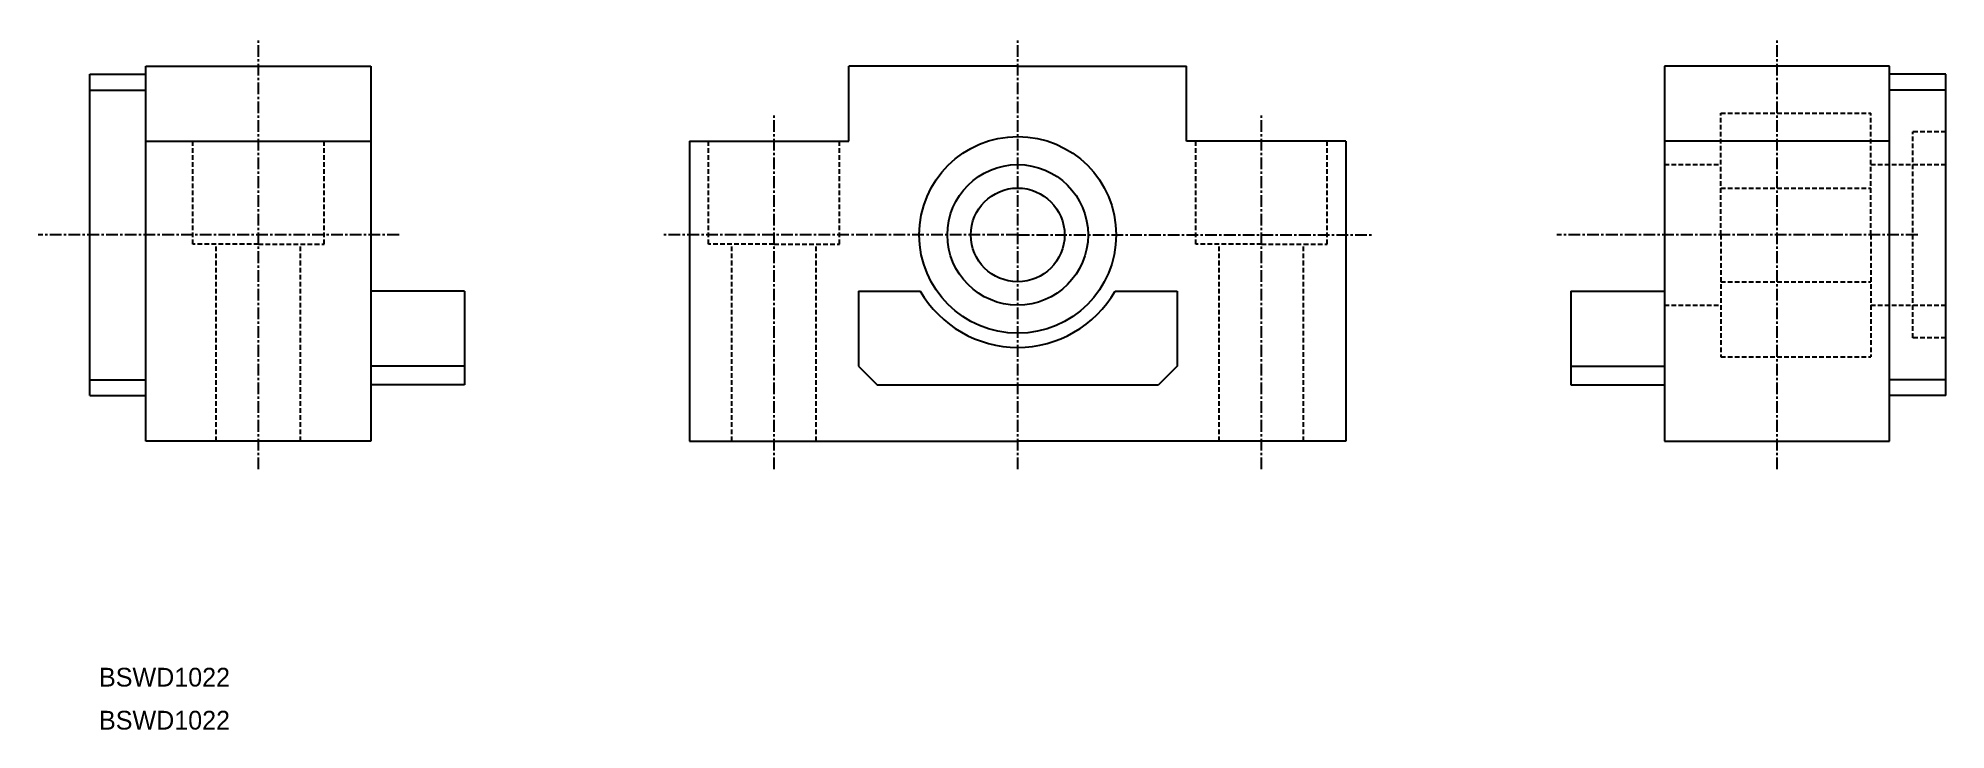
# Model space of a CAD drawing. Extents: x -4 to 199, y 20 to 94.
import ezdxf

# ---------------------------------------------------------------- set-up
doc = ezdxf.new("R2010")
doc.units = 0
doc.linetypes.add('CENTER', pattern=[2, 1.25, -0.25, 0.25, -0.25])
doc.linetypes.add('DASHED', pattern=[0.75, 0.5, -0.25])
doc.layers.get('0').update_dxf_attribs({"linetype": 'CONTINUOUS'})
doc.layers.add('CENTER', color=1, linetype='CENTER')

msp = doc.modelspace()

# ---------------------------------------------------------------- linework, layer by layer
at = {"color": 7, "linetype": 'CONTINUOUS'}
for p, q in [((1.06, 55.43), (1.06, 89.73)), ((1.06, 89.73), (7.06, 89.73)), ((7.06, 90.58), (31.06, 90.58)), ((7.06, 89.73), (7.06, 90.58)), ((7.06, 58.43), (7.06, 89.73)), ((31.06, 90.58), (31.06, 50.58)), ((82.06, 82.58), (82.06, 90.58)), ((100.06, 90.58), (82.06, 90.58)), ((100.06, 90.58), (118.06, 90.58)), ((118.06, 82.58), (118.06, 90.58)), ((169.06, 90.58), (169.06, 50.58)), ((193.06, 90.58), (169.06, 90.58)), ((193.06, 89.73), (193.06, 90.58)), ((193.06, 58.43), (193.06, 89.73)), ((199.06, 89.73), (193.06, 89.73)), ((199.06, 55.43), (199.06, 89.73)), ((1.06, 88.03), (7.06, 88.03)), ((199.06, 88.03), (193.06, 88.03)), ((7.06, 82.58), (31.06, 82.58)), ((65.06, 82.58), (65.06, 50.58)), ((65.06, 82.58), (82.06, 82.58)), ((135.06, 82.58), (118.06, 82.58)), ((135.06, 82.58), (135.06, 50.58)), ((193.06, 82.58), (169.06, 82.58)), ((41.06, 66.58), (31.06, 66.58)), ((31.06, 66.58), (31.06, 56.58)), ((41.06, 66.58), (41.06, 56.58)), ((83.06, 66.58), (89.67, 66.58)), ((83.06, 66.58), (83.06, 58.58)), ((110.46, 66.58), (117.06, 66.58)), ((117.06, 66.58), (117.06, 58.58)), ((159.06, 66.58), (159.06, 56.58)), ((159.06, 66.58), (169.06, 66.58)), ((169.06, 66.58), (169.06, 56.58)), ((1.06, 57.13), (7.06, 57.13)), ((7.06, 50.58), (7.06, 58.43)), ((41.06, 58.58), (31.06, 58.58)), ((83.06, 58.58), (85.06, 56.58)), ((117.06, 58.58), (115.06, 56.58)), ((159.06, 58.58), (169.06, 58.58)), ((193.06, 50.58), (193.06, 58.43)), ((199.06, 57.13), (193.06, 57.13)), ((1.06, 55.43), (7.06, 55.43)), ((41.06, 56.58), (31.06, 56.58)), ((85.06, 56.58), (115.06, 56.58)), ((159.06, 56.58), (169.06, 56.58)), ((199.06, 55.43), (193.06, 55.43)), ((31.06, 50.58), (7.06, 50.58)), ((65.06, 50.58), (100.06, 50.58)), ((135.06, 50.58), (100.06, 50.58)), ((169.06, 50.58), (193.06, 50.58))]:
    msp.add_line(p, q, dxfattribs=at)
at = {"color": 3, "linetype": 'DASHED'}
for p, q in [((175.06, 85.58), (191.06, 85.58)), ((175.06, 72.58), (175.06, 85.58)), ((191.06, 72.58), (191.06, 85.58)), ((195.56, 61.58), (195.56, 83.58)), ((199.06, 83.58), (195.56, 83.58)), ((12.06, 71.58), (12.06, 82.58)), ((26.06, 71.58), (26.06, 82.58)), ((67.06, 71.58), (67.06, 82.58)), ((81.06, 71.58), (81.06, 82.58)), ((119.06, 71.58), (119.06, 82.58)), ((133.06, 71.58), (133.06, 82.58)), ((169.06, 80.08), (175.06, 80.08)), ((191.06, 80.08), (199.06, 80.08)), ((175.06, 77.58), (191.06, 77.58)), ((19.06, 71.58), (12.06, 71.58)), ((14.56, 50.58), (14.56, 71.58)), ((19.06, 71.58), (26.06, 71.58)), ((23.56, 50.58), (23.56, 71.58)), ((74.06, 71.58), (67.06, 71.58)), ((69.56, 50.58), (69.56, 71.58)), ((74.06, 71.58), (81.06, 71.58)), ((78.56, 50.58), (78.56, 71.58)), ((126.06, 71.58), (119.06, 71.58)), ((121.56, 50.58), (121.56, 71.58)), ((126.06, 71.58), (133.06, 71.58)), ((130.56, 50.58), (130.56, 71.58)), ((175.06, 72.58), (175.06, 59.58)), ((191.06, 72.58), (191.06, 59.58)), ((175.06, 67.58), (191.06, 67.58)), ((169.06, 65.08), (175.06, 65.08)), ((191.06, 65.08), (199.06, 65.08)), ((199.06, 61.58), (195.56, 61.58)), ((175.06, 59.58), (191.06, 59.58))]:
    msp.add_line(p, q, dxfattribs=at)
at = {"color": 7, "linetype": 'CONTINUOUS'}
for radius in [10.5, 7.5, 5]:
    msp.add_circle((100.06, 72.58), radius, dxfattribs=at)
msp.add_arc((100.06, 72.58), 12, 210, 330, dxfattribs=at)
at = {"layer": 'CENTER', "color": 1, "linetype": 'CENTER'}
for p, q in [((19.06, 47.58), (19.06, 93.58)), ((100.06, 47.58), (100.06, 93.58)), ((181.06, 47.58), (181.06, 93.58)), ((74.06, 47.58), (74.06, 85.58)), ((126.06, 47.58), (126.06, 85.58)), ((34.06, 72.58), (-4.44, 72.58)), ((100.06, 72.58), (62.06, 72.58)), ((100.06, 72.58), (138.06, 72.58)), ((196.06, 72.58), (157.56, 72.58))]:
    msp.add_line(p, q, dxfattribs=at)

# ---------------------------------------------------------------- texts
at = {"color": 7, "linetype": 'CONTINUOUS'}
for p in [(2.06, 24.38), (2.06, 19.79)]:
    msp.add_text('BSWD1022', height=2, dxfattribs=at).set_placement(p)

doc.saveas('drawing.dxf')
